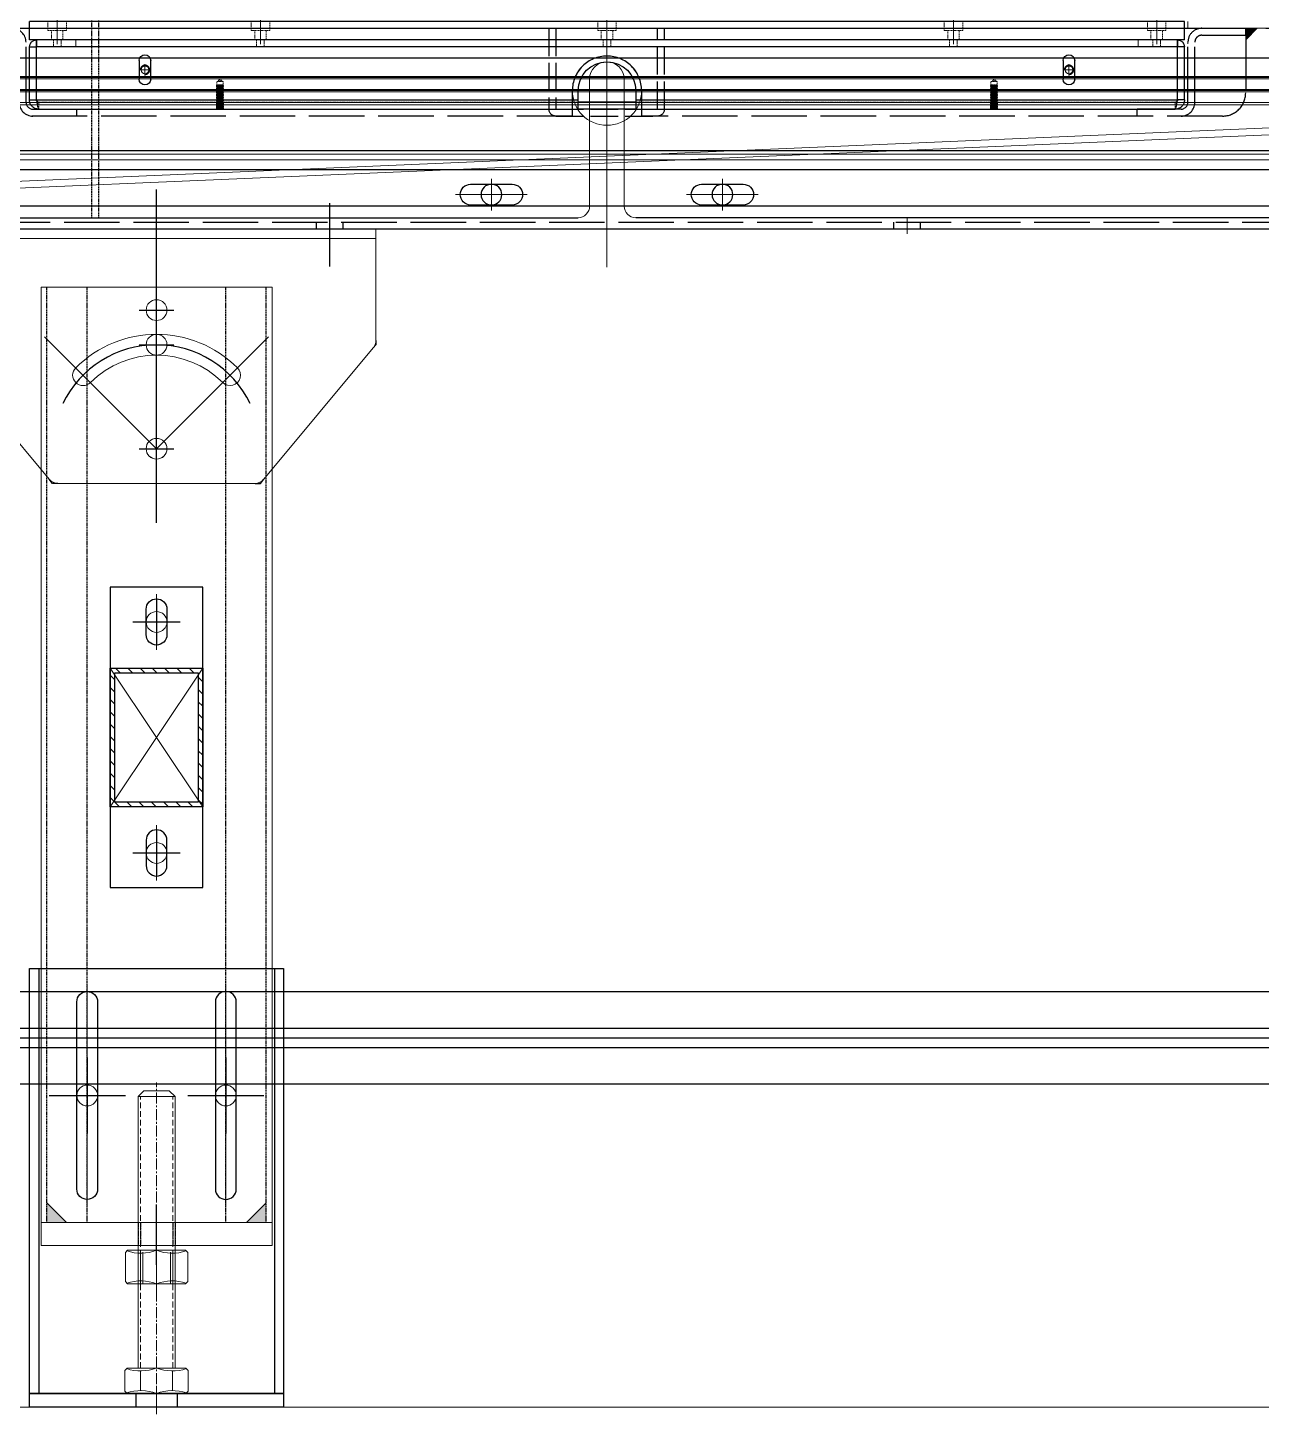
# Model space of a CAD drawing. Header units: millimetres. Extents: x 845401 to 948039, y 511594 to 550263.
# Drawn here: x 924170 to 924704, y 544184 to 544784 of the extents above; entities that cross this region are included whole.
import ezdxf

# ---------------------------------------------------------------- set-up
doc = ezdxf.new("R2010")
doc.units = ezdxf.units.MM
for name, pattern in [('ACAD_ISO02W100', [15, 12, -3]), ('CENTER', [0]), ('CENTER2', [28.575, 19.05, -3.175, 3.175, -3.175]), ('DASHED', [0.75, 0.5, -0.25]), ('HIDDEN', [0.375, 0.25, -0.125])]:
    doc.linetypes.add(name, pattern=pattern)
for name, color, linetype in [('2细线层', 4, 'Continuous'), ('3中心线层', 1, 'CENTER'), ('4虚线层', 6, 'DASHED'), ('5剖面线层', 2, 'Continuous'), ('虚线', 4, 'ACAD_ISO02W100')]:
    doc.layers.add(name, color=color, linetype=linetype)
for name, color, linetype, lineweight in [('A-剖-0.10mm.......SECT-L01', 255, 'Continuous', 18), ('中心线', 1, 'CENTER', 9), ('剖面线', 6, 'Continuous', 15), ('粗实线', 7, 'Continuous', 30), ('细实线', 2, 'Continuous', 18)]:
    doc.layers.add(name, color=color, linetype=linetype, lineweight=lineweight)

# ---------------------------------------------------------------- blocks, each defined once
blk = doc.blocks.new('A$C36980DBC')
for p, q in [((0, 127.1), (190, 127.1)), ((0, 78.91), (0, 127.1)), ((190, 78.91), (190, 127.1)), ((0, 123.1), (190, 123.1)), ((92.5, 92.1), (97.5, 92.1)), ((95, 89.6), (95, 94.6)), ((1.16, 75.71), (48.5, 18.9)), ((188.84, 75.71), (141.5, 18.9)), ((92.5, 32.1), (97.5, 32.1)), ((95, 29.6), (95, 34.6)), ((137.66, 17.1), (52.34, 17.1))]:
    blk.add_line(p, q)
for centre in [(95, 92.1), (95, 32.1)]:
    blk.add_circle(centre, 4.5)
for centre, radius, start, end in [((5, 78.91), 5, 180, 219.80557), ((95, 32.1), 49.5, 45, 135), ((185, 78.91), 5, 320.19443, 0), ((95, 32.1), 40.5, 45, 135), ((63.18, 63.92), 4.5, 135, 315), ((126.82, 63.92), 4.5, 225, 45), ((52.34, 22.1), 5, 219.80557, 270), ((137.66, 22.1), 5, 270, 320.19443)]:
    blk.add_arc(centre, radius, start, end)
at = {"layer": '2细线层'}
for p, q in [((0, 78.91), (0, 77.1)), ((190, 78.91), (190, 77.1)), ((1.16, 75.71), (0, 77.1)), ((188.84, 75.71), (190, 77.1)), ((50, 17.1), (48.5, 18.9)), ((140, 17.1), (141.5, 18.9)), ((52.34, 17.1), (50, 17.1)), ((137.66, 17.1), (140, 17.1))]:
    blk.add_line(p, q, dxfattribs=at)
at = {"layer": '3中心线层'}
for p, q in [((95, 0), (95, 144.32)), ((170, 110.99), (170, 138.46)), ((20, 109.92), (20, 136.84)), ((95, 32.1), (46.54, 80.56)), ((95, 32.1), (143.46, 80.56))]:
    blk.add_line(p, q, dxfattribs=at)
blk.add_arc((95, 32.1), 45, 25.70181, 154.29819, dxfattribs=at)
blk = doc.blocks.new('A$C2E170EB7')
at = {"layer": '中心线'}
for p, q in [((25, 186), (25, 90)), ((85, 186), (85, 90)), ((17.5, 138), (32.5, 138)), ((92.5, 138), (77.5, 138)), ((55, 12), (55, 0))]:
    blk.add_line(p, q, dxfattribs=at)
at = {"layer": '粗实线'}
for p, q in [((4, 193), (4, 9)), ((106, 193), (106, 9))]:
    blk.add_line(p, q, dxfattribs=at)
for points in [[(0, 193), (110, 193), (110, 9), (0, 9)], [(0, 9), (110, 9), (110, 3), (0, 3)]]:
    blk.add_lwpolyline(points, close=True, dxfattribs=at)
for points in [[(25, 183), (25, 183, -0.414214), (29.5, 178.5), (29.5, 97.5, -0.414214), (25, 93), (25, 93, -0.414214), (20.5, 97.5), (20.5, 178.5, -0.414214)], [(85, 183), (85, 183, 0.414214), (80.5, 178.5), (80.5, 97.5, 0.414214), (85, 93), (85, 93, 0.414214), (89.5, 97.5), (89.5, 178.5, 0.414214)]]:
    blk.add_lwpolyline(points, format="xyb", close=True, dxfattribs=at)
at = {"layer": '虚线', "ltscale": 0.5}
for p, q in [((46, 9), (46, 3)), ((64, 9), (64, 3))]:
    blk.add_line(p, q, dxfattribs=at)
blk = doc.blocks.new('ew323')
at = {"color": 2, "linetype": 'HIDDEN', "ltscale": 10}
for p, q in [((-1.46, 60.5), (-1.46, 46)), ((10.54, 60.5), (10.54, 46))]:
    blk.add_line(p, q, dxfattribs=at)
at = {"color": 1, "linetype": 'CENTER2', "ltscale": 0.25}
blk.add_line((4.54, 63.3), (4.54, 41.92), dxfattribs=at)
at = {"color": 2}
for p, q in [((-1.46, 47.25), (-1.46, 59.24)), ((10.54, 47.25), (10.54, 59.24))]:
    blk.add_line(p, q, dxfattribs=at)
blk.add_lwpolyline([(-7.96, 60.5), (17.04, 60.5), (18.04, 59.5), (18.04, 47), (17.04, 46), (-7.96, 46), (-8.96, 47), (-8.96, 59.5)], close=True, dxfattribs=at)
blk.add_lwpolyline([(-2.46, 46), (-2.46, 60.5), (11.54, 60.5), (11.54, 46)], dxfattribs=at)
for centre, start, end in [((-2.26, 78.34), 251.72079, 290.86753), ((11.34, 78.34), 249.13247, 288.27921), ((-2.26, 28.16), 69.13247, 108.27921), ((11.34, 28.16), 71.72079, 110.86753)]:
    blk.add_arc(centre, 19.09, start, end, dxfattribs=at)
blk = doc.blocks.new('A$C7142694E')
at = {"color": 1, "linetype": 'CENTER2', "ltscale": 0.25}
blk.add_line((13.75, 0, 0), (13.75, 137.77, 0), dxfattribs=at)
at = {"color": 2}
for p, q in [((21.75, 131.6, 0), (5.75, 131.6, 0)), ((6.82, 12.87, 0), (6.82, 4.33, 0)), ((20.68, 12.87, 0), (20.68, 4.33, 0))]:
    blk.add_line(p, q, dxfattribs=at)
at = {"color": 2, "linetype": 'HIDDEN', "ltscale": 10}
for p, q in [((6.75, 14.1, 0), (6.75, 131.6, 0)), ((20.75, 14.1, 0), (20.75, 131.6, 0))]:
    blk.add_line(p, q, dxfattribs=at)
at = {"color": 2, "elevation": 0}
for points in [[(21.75, 14.1), (5.75, 14.1), (5.75, 131.6), (8.25, 134.1), (19.25, 134.1), (21.75, 131.6)], [(26.5, 3.1), (1, 3.1), (0, 4.1), (0, 13.1), (1, 14.1), (26.5, 14.1), (27.5, 13.1), (27.5, 4.1)]]:
    blk.add_lwpolyline(points, close=True, dxfattribs=at)
at = {"color": 2}
for centre, start, end in [((6.87, 32.72, 0), 252.01471, 290.27887), ((20.63, 32.72, 0), 249.72113, 287.98529), ((6.87, -15.52, 0), 69.72113, 107.98529), ((20.63, -15.52, 0), 72.01471, 110.27887)]:
    blk.add_arc(centre, 19.85, start, end, dxfattribs=at)
at = {"rotation": 180}
blk.add_blockref('ew323', (18.29, 111.09, 0), dxfattribs=at)
blk = doc.blocks.new('A$C39C60854')
at = {"layer": '剖面线'}
h = blk.add_hatch(dxfattribs=at)
h.set_pattern_fill('ANSI31', color=256, scale=30, style=0)
h.set_pattern_definition([(45, (-776643, 668927.5), (-2.65165043, 2.65165043), [])])
h.paths.add_polyline_path([(0, 40), (0, 0), (60, 0), (60, 40)])
h.paths.add_polyline_path([(58, 38), (58, 2), (2, 2), (2, 38)], flags=16)
at = {"layer": '粗实线'}
for points in [[(0, 40), (60, 40), (60, 0), (0, 0)], [(2, 38), (58, 38), (58, 2), (2, 2)]]:
    blk.add_lwpolyline(points, close=True, dxfattribs=at)
blk = doc.blocks.new('A$C771F760B')
at = {"layer": '中心线'}
for p, q in [((20, 13.5), (20, 26.5)), ((120, 13.5), (120, 26.5)), ((32, 20), (8, 20)), ((108, 20), (132, 20))]:
    blk.add_line(p, q, dxfattribs=at)
at = {"layer": '粗实线', "color": 0}
blk.add_lwpolyline([(5, 40), (5, 0), (135, 0), (135, 40)], close=True, dxfattribs=at)
for points in [[(25.5, 24.5), (14.5, 24.5, 0.414214), (10, 20), (10, 20, 0.414214), (14.5, 15.5), (25.5, 15.5, 0.414214), (30, 20), (30, 20, 0.414214)], [(114.5, 24.5), (125.5, 24.5, -0.414214), (130, 20), (130, 20, -0.414214), (125.5, 15.5), (114.5, 15.5, -0.414214), (110, 20), (110, 20, -0.414214)]]:
    blk.add_lwpolyline(points, format="xyb", close=True, dxfattribs=at)
at = {"layer": '细实线'}
for p, q in [((40, 0), (100, 40)), ((40, 40), (100, 0))]:
    blk.add_line(p, q, dxfattribs=at)
at = {"layer": '粗实线'}
blk.add_blockref('A$C39C60854', (40, 0), dxfattribs=at)
blk = doc.blocks.new('G$CA2A9F66B')
at = {"linetype": 'ByBlock', "lineweight": -2}
h = blk.add_hatch(color=2, dxfattribs=at)
h.paths.add_polyline_path([(2.5, 176.88), (2.5, 168.38), (11, 168.38)])
h.paths.add_polyline_path([(89, 168.38), (97.5, 168.38), (97.5, 176.88)])
for p, q in [((0, 158.38, -0.13), (0, 573.38)), ((100, 573.38), (0, 573.38)), ((100, 158.38, -0.13), (100, 573.38)), ((100, 168.38, -0.13), (0, 168.38, -0.13)), ((100, 158.38, -0.13), (0, 158.38, -0.13))]:
    blk.add_line(p, q)
for centre in [(50, 563.38), (50, 548.38), (50, 503.38), (50, 428.38, -0.13), (50, 328.38, -0.13), (20, 223.38, -0.13), (80, 223.38, -0.13)]:
    blk.add_circle(centre, 4.5)
at = {"layer": '3中心线层'}
for p, q in [((50, 555.88), (50, 570.88)), ((42.5, 563.38), (57.5, 563.38)), ((50, 540.88), (50, 555.88)), ((42.5, 548.38), (57.5, 548.38)), ((50, 495.88), (50, 510.88)), ((42.5, 503.38), (57.5, 503.38)), ((50, 438.58, -0.13), (50, 418.18, -0.13)), ((39.8, 428.38, -0.13), (60.2, 428.38, -0.13)), ((50, 338.58, -0.13), (50, 318.18, -0.13)), ((39.8, 328.38, -0.13), (60.2, 328.38, -0.13)), ((20, 239.88, -0.13), (20, 206.88, -0.13)), ((80, 239.88, -0.13), (80, 206.88, -0.13)), ((3.5, 223.38, -0.13), (36.5, 223.38, -0.13)), ((63.5, 223.38, -0.13), (96.5, 223.38, -0.13)), ((50, 150, -0.13), (50, 176.2, -0.13))]:
    blk.add_line(p, q, dxfattribs=at)
at = {"layer": '4虚线层'}
for p, q in [((2.5, 168.38, -0.13), (2.5, 573.38)), ((20, 168.38, -0.13), (20, 573.38)), ((80, 168.38, -0.13), (80, 573.38)), ((97.5, 168.38, -0.13), (97.5, 573.38)), ((42, 168.38, -0.13), (42, 158.38, -0.13)), ((43, 168.38, -0.13), (43, 158.38, -0.13)), ((57, 168.38, -0.13), (57, 158.38, -0.13)), ((58, 168.38, -0.13), (58, 158.38, -0.13))]:
    blk.add_line(p, q, dxfattribs=at)
at = {"layer": '5剖面线层'}
for p, q in [((11, 168.38, -0.13), (2.5, 176.88, -0.13)), ((89, 168.38, -0.13), (97.5, 176.88, -0.13))]:
    blk.add_line(p, q, dxfattribs=at)
blk = doc.blocks.new('G$CDF777E8D')
at = {"layer": 'A-剖-0.10mm.......SECT-L01'}
blk.add_circle((23.78, 59), 15, dxfattribs=at)
at = {"layer": '中心线'}
for p, q in [((23.78, 83.25), (23.78, 34.75)), ((0, 59), (48.02, 59))]:
    blk.add_line(p, q, dxfattribs=at)
blk = doc.blocks.new('G$CD5A4C718')
at = {"layer": 'A-剖-0.10mm.......SECT-L01'}
h = blk.add_hatch(dxfattribs=at)
h.set_pattern_fill('ANSI31', color=255, scale=0.02)
h.set_pattern_definition([(45, (-920481.17576, 145251.72301), (-0.0449012806053, 0.0449012806053), [])])
h.paths.add_polyline_path([(5, 5), (0, 5), (0, 0)])
blk.add_line((5, 5), (0, 0), dxfattribs=at)
blk.add_lwpolyline([(5, 5), (0, 5), (0, 0)], dxfattribs=at)
blk = doc.blocks.new('G$C39C4CB83')
at = {"layer": 'A-剖-0.10mm.......SECT-L01'}
blk.add_line((528, 31.33), (528, 32), dxfattribs=at)
for centre in [(76.5, 20), (476.5, 20)]:
    blk.add_circle(centre, 1.65, dxfattribs=at)
at = {"layer": '中心线'}
for p, q in [((79, 20), (74, 20)), ((76.5, 22.5), (76.5, 17.5)), ((479, 20), (474, 20)), ((476.5, 22.5), (476.5, 17.5))]:
    blk.add_line(p, q, dxfattribs=at)
at = {"layer": '虚线', "color": 4, "ltscale": 2}
for p, q in [((0, 35), (0, 38)), ((0, 38), (553, 38)), ((553, 35), (553, 38)), ((19, 35), (0, 35)), ((0, 35), (0, 10)), ((22, 6), (22, 32)), ((22, 6), (22, 32)), ((25, 6), (25, 32)), ((25, 6), (25, 32)), ((528, 6), (528, 32)), ((531, 6), (531, 32)), ((534, 35), (553, 35)), ((553, 35), (553, 10)), ((261.5, 10.99), (261.5, 0)), ((291.5, 11), (291.5, 0)), ((261.5, 0), (10, 0)), ((28, 3), (47, 3)), ((28, 3), (47, 3)), ((47, 0), (47, 3)), ((47, 0), (47, 3)), ((543, 0), (291.5, 0)), ((506, 0), (506, 3)), ((525, 3), (506, 3))]:
    blk.add_line(p, q, dxfattribs=at)
for centre, radius, start, end in [((19, 32), 6, 360, 90), ((534, 32), 6, 90, 180), ((19, 32), 3, 360, 90), ((534, 32), 3, 90, 180), ((276.5, 11), 15, 90, 180.01128), ((276.5, 11), 15, 359.98872, 90), ((10, 10), 10, 180, 270), ((543, 10), 10, 270, 0), ((28, 6), 6, 180, 270), ((28, 6), 3, 180, 270), ((525, 6), 6, 270, 360), ((525, 6), 3, 270, 360)]:
    blk.add_arc(centre, radius, start, end, dxfattribs=at)
at = {"layer": '虚线'}
for centre in [(76.5, 20), (476.5, 20)]:
    blk.add_arc(centre, 2, 270, 180, dxfattribs=at)
at = {"layer": 'A-剖-0.10mm.......SECT-L01', "xscale": -1}
blk.add_blockref('G$CD5A4C718', (0, 33), dxfattribs=at)
at = {"layer": 'A-剖-0.10mm.......SECT-L01'}
blk.add_blockref('G$CD5A4C718', (553, 33), dxfattribs=at)
blk = doc.blocks.new('G$C2903BA7D')
at = {"layer": '虚线', "color": 2}
for p, q in [((0, -10), (0, 25)), ((3, -10), (3, 25)), ((47, 25), (47, -10)), ((50, 25), (50, -10)), ((47, -10), (3, -10)), ((47, -13), (3, -13))]:
    blk.add_line(p, q, dxfattribs=at)
for centre, start, end in [((3, -10), 180, 270), ((47, -10), 270, 0)]:
    blk.add_arc(centre, 3, start, end, dxfattribs=at)
blk = doc.blocks.new('G$CCB33F931')
at = {"layer": 'A-剖-0.10mm.......SECT-L01'}
for p, q in [((328.5, 89), (328.5, 92)), ((322.5, 89), (288.5, 89))]:
    blk.add_line(p, q, dxfattribs=at)
at = {"layer": '中心线', "ltscale": 4}
for p, q in [((530, 10.18), (530, 23.82)), ((630, 10.18), (630, 23.82)), ((523.18, 17), (536.82, 17)), ((636.82, 17), (623.18, 17)), ((450, 0), (450, 7)), ((700, 0), (700, 7))]:
    blk.add_line(p, q, dxfattribs=at)
at = {"layer": '粗实线'}
blk.add_line((0, 2), (1090, 2), dxfattribs=at)
for centre in [(530, 17), (630, 17)]:
    blk.add_circle(centre, 4.5, dxfattribs=at)
at = {"layer": '虚线', "color": 4, "ltscale": 2}
for p, q in [((1344.74, 89), (15, 89)), ((965, 5), (0, 5))]:
    blk.add_line(p, q, dxfattribs=at)
at = {"layer": '虚线'}
for p, q in [((444.25, 2), (444.25, 5)), ((455.75, 2), (455.75, 5)), ((694.25, 2), (694.25, 5)), ((705.75, 2), (705.75, 5))]:
    blk.add_line(p, q, dxfattribs=at)
at = {"layer": 'A-剖-0.10mm.......SECT-L01', "xscale": -1}
blk.add_blockref('G$C39C4CB83', (856.5, 51), dxfattribs=at)
at = {"layer": 'A-剖-0.10mm.......SECT-L01'}
blk.add_blockref('G$C2903BA7D', (555.15, 64), dxfattribs=at)
at = {"layer": 'A-剖-0.10mm.......SECT-L01', "rotation": 2.646878077275069e-06}
blk.add_blockref('G$CDF777E8D', (556.22, 3), dxfattribs=at)
blk = doc.blocks.new('G$CBC769421')
at = {"color": 2, "linetype": 'Continuous', "lineweight": 25}
for p, q in [((0, 13), (1.5, 13)), ((0, 13), (0, 1.5)), ((1.5, 13), (1.5, 1.5)), ((1.54, 13), (1.54, 1.5)), ((1.54, 13), (118.75, 13)), ((2, 15), (118.75, 15)), ((118.75, 15), (118.75, 13)), ((131.25, 15), (118.75, 15)), ((131.25, 13.5), (118.75, 13.5)), ((118.75, 13), (118.75, 11)), ((131.25, 15), (248, 15)), ((131.25, 13), (131.25, 15)), ((131.25, 11), (131.25, 13)), ((131.25, 13), (248.46, 13)), ((248.46, 13), (248.46, 1.5)), ((250, 13), (248.5, 13)), ((248.5, 13), (248.5, 1.5)), ((250, 13), (250, 1.5)), ((23.75, 4.5), (23.75, 8.5)), ((26.25, 8.5), (26.25, 4.5)), ((223.75, 4.5), (223.75, 8.5)), ((226.25, 8.5), (226.25, 4.5)), ((0, 1.5), (1.5, 1.5)), ((1.5, 0), (1.5, 1.5)), ((1.5, 1.5), (1.54, 1.5)), ((1.5, 0), (1.54, 0)), ((248.46, 1.5), (1.54, 1.5)), ((1.54, 1.5), (1.54, 0)), ((248.46, 0), (1.54, 0)), ((248.46, 1.5), (248.46, 0)), ((248.46, 1.5), (248.5, 1.5)), ((248.46, 0), (248.5, 0)), ((250, 1.5), (248.5, 1.5)), ((248.5, 0), (248.5, 1.5))]:
    blk.add_line(p, q, dxfattribs=at)
at = {"color": 2, "linetype": 'HIDDEN', "lineweight": 18}
for p, q in [((118.75, 13), (1.54, 13)), ((2, 13.5), (2, 15)), ((2, 13.5), (118.75, 13.5)), ((40.47, 15), (40.47, 13.5)), ((40.58, 14.86), (40.47, 14.8)), ((40.47, 14.8), (41.97, 14.8)), ((40.47, 14.8), (40.47, 14.77)), ((40.47, 14.77), (41.97, 14.77)), ((40.47, 14.77), (40.58, 14.7)), ((40.58, 14.7), (40.47, 14.63)), ((40.47, 14.63), (41.97, 14.63)), ((40.47, 14.63), (40.47, 14.61)), ((40.47, 14.61), (41.97, 14.61)), ((40.47, 14.61), (40.58, 14.54)), ((40.58, 14.54), (40.47, 14.47)), ((40.47, 14.47), (41.97, 14.47)), ((40.47, 14.47), (40.47, 14.45)), ((40.47, 14.45), (41.97, 14.45)), ((40.47, 14.45), (40.58, 14.38)), ((40.58, 14.38), (40.47, 14.31)), ((40.47, 14.31), (41.97, 14.31)), ((40.47, 14.31), (40.47, 14.28)), ((40.47, 14.28), (41.97, 14.28)), ((40.47, 14.28), (40.58, 14.22)), ((40.58, 14.22), (40.47, 14.15)), ((40.47, 14.15), (41.97, 14.15)), ((40.47, 14.15), (40.47, 14.12)), ((40.47, 14.12), (41.97, 14.12)), ((40.47, 14.12), (40.58, 14.05)), ((40.58, 14.05), (40.47, 13.99)), ((40.47, 13.99), (41.97, 13.99)), ((40.47, 13.99), (40.47, 13.96)), ((40.47, 13.96), (41.97, 13.96)), ((40.47, 13.96), (40.58, 13.89)), ((40.58, 13.89), (40.47, 13.82)), ((40.47, 13.82), (41.97, 13.82)), ((40.47, 13.82), (40.47, 13.8)), ((40.47, 13.8), (41.97, 13.8)), ((40.47, 13.8), (40.58, 13.73)), ((40.58, 13.73), (40.47, 13.66)), ((40.47, 13.66), (41.97, 13.66)), ((40.47, 13.66), (40.47, 13.63)), ((40.47, 13.63), (41.97, 13.63)), ((40.47, 13.63), (40.58, 13.57)), ((40.58, 13.57), (40.47, 13.5)), ((40.47, 13.5), (41.97, 13.5)), ((40.47, 13.5), (40.47, 13.47)), ((40.47, 13.47), (41.97, 13.47)), ((40.47, 13.47), (40.58, 13.4)), ((40.58, 13.4), (40.47, 13.34)), ((40.47, 13.34), (41.97, 13.34)), ((40.47, 13.34), (40.47, 13.31)), ((40.47, 13.31), (41.97, 13.31)), ((40.47, 13.31), (40.58, 13.24)), ((40.58, 13.24), (40.47, 13.17)), ((40.47, 13.17), (41.97, 13.17)), ((40.47, 13.17), (40.47, 13.15)), ((40.47, 13.15), (41.97, 13.15)), ((40.47, 13.15), (40.58, 13.08)), ((40.58, 13.08), (40.47, 13.01)), ((40.47, 13.01), (41.97, 13.01)), ((40.47, 13.01), (40.47, 12.98)), ((40.47, 12.98), (41.97, 12.98)), ((40.47, 12.98), (40.58, 12.92)), ((40.58, 12.92), (40.47, 12.85)), ((40.47, 12.85), (41.97, 12.85)), ((40.47, 12.85), (40.47, 12.82)), ((40.47, 12.82), (41.97, 12.82)), ((40.47, 12.82), (40.58, 12.75)), ((40.58, 12.75), (40.47, 12.69)), ((40.47, 12.69), (41.97, 12.69)), ((40.47, 12.69), (40.47, 12.66)), ((40.47, 12.66), (41.97, 12.66)), ((40.47, 12.66), (40.58, 12.59)), ((40.58, 12.59), (40.47, 12.52)), ((40.47, 12.52), (41.97, 12.52)), ((40.47, 12.52), (40.47, 12.5)), ((40.47, 12.5), (41.97, 12.5)), ((40.47, 12.5), (40.58, 12.43)), ((40.58, 12.43), (40.47, 12.36)), ((40.47, 12.36), (41.97, 12.36)), ((40.47, 12.36), (40.47, 12.34)), ((40.47, 12.34), (41.97, 12.34)), ((40.47, 12.34), (40.58, 12.27)), ((40.58, 12.27), (40.47, 12.2)), ((40.47, 12.2), (41.97, 12.2)), ((40.47, 12.2), (40.47, 12.17)), ((40.47, 12.17), (41.97, 12.17)), ((40.47, 12.17), (40.58, 12.11)), ((40.58, 12.11), (40.47, 12.04)), ((40.47, 12.04), (41.97, 12.04)), ((40.47, 12.04), (40.47, 12.01)), ((40.47, 12.01), (41.97, 12.01)), ((40.47, 12.01), (40.58, 11.94)), ((40.6, 15), (40.51, 14.91)), ((40.51, 14.91), (41.92, 14.91)), ((40.51, 14.91), (40.58, 14.86)), ((40.58, 14.86), (41.85, 14.86)), ((40.58, 14.7), (41.85, 14.7)), ((40.58, 14.54), (41.85, 14.54)), ((40.58, 14.38), (41.85, 14.38)), ((40.58, 14.22), (41.85, 14.22)), ((40.58, 14.05), (41.85, 14.05)), ((40.58, 13.89), (41.85, 13.89)), ((40.58, 13.73), (41.85, 13.73)), ((40.58, 13.57), (41.85, 13.57)), ((40.58, 13.4), (41.85, 13.4)), ((40.58, 13.24), (41.85, 13.24)), ((40.58, 13.08), (41.85, 13.08)), ((40.58, 12.92), (41.85, 12.92)), ((40.58, 12.75), (41.85, 12.75)), ((40.58, 12.59), (41.85, 12.59)), ((40.58, 12.43), (41.85, 12.43)), ((40.58, 12.27), (41.85, 12.27)), ((40.58, 12.11), (41.85, 12.11)), ((41.92, 14.91), (41.83, 15)), ((41.85, 14.86), (41.92, 14.91)), ((41.97, 14.8), (41.85, 14.86)), ((41.85, 14.7), (41.97, 14.77)), ((41.97, 14.63), (41.85, 14.7)), ((41.85, 14.54), (41.97, 14.61)), ((41.97, 14.47), (41.85, 14.54)), ((41.85, 14.38), (41.97, 14.45)), ((41.97, 14.31), (41.85, 14.38)), ((41.85, 14.22), (41.97, 14.28)), ((41.97, 14.15), (41.85, 14.22)), ((41.85, 14.05), (41.97, 14.12)), ((41.97, 13.99), (41.85, 14.05)), ((41.85, 13.89), (41.97, 13.96)), ((41.97, 13.82), (41.85, 13.89)), ((41.85, 13.73), (41.97, 13.8)), ((41.97, 13.66), (41.85, 13.73)), ((41.85, 13.57), (41.97, 13.63)), ((41.97, 13.5), (41.85, 13.57)), ((41.85, 13.4), (41.97, 13.47)), ((41.97, 13.34), (41.85, 13.4)), ((41.85, 13.24), (41.97, 13.31)), ((41.97, 13.17), (41.85, 13.24)), ((41.85, 13.08), (41.97, 13.15)), ((41.97, 13.01), (41.85, 13.08)), ((41.85, 12.92), (41.97, 12.98)), ((41.97, 12.85), (41.85, 12.92)), ((41.85, 12.75), (41.97, 12.82)), ((41.97, 12.69), (41.85, 12.75)), ((41.85, 12.59), (41.97, 12.66)), ((41.97, 12.52), (41.85, 12.59)), ((41.85, 12.43), (41.97, 12.5)), ((41.97, 12.36), (41.85, 12.43)), ((41.85, 12.27), (41.97, 12.34)), ((41.97, 12.2), (41.85, 12.27)), ((41.85, 12.11), (41.97, 12.17)), ((41.97, 12.04), (41.85, 12.11)), ((41.85, 11.94), (41.97, 12.01)), ((41.97, 13.5), (41.97, 15)), ((41.97, 14.77), (41.97, 14.8)), ((41.97, 14.61), (41.97, 14.63)), ((41.97, 14.45), (41.97, 14.47)), ((41.97, 14.28), (41.97, 14.31)), ((41.97, 14.12), (41.97, 14.15)), ((41.97, 13.96), (41.97, 13.99)), ((41.97, 13.8), (41.97, 13.82)), ((41.97, 13.63), (41.97, 13.66)), ((41.97, 13.47), (41.97, 13.5)), ((41.97, 13.31), (41.97, 13.34)), ((41.97, 13.15), (41.97, 13.17)), ((41.97, 12.98), (41.97, 13.01)), ((41.97, 12.82), (41.97, 12.85)), ((41.97, 12.66), (41.97, 12.69)), ((41.97, 12.5), (41.97, 12.52)), ((41.97, 12.34), (41.97, 12.36)), ((41.97, 12.17), (41.97, 12.2)), ((41.97, 12.01), (41.97, 12.04)), ((131.25, 13.5), (248, 13.5)), ((248.46, 13), (131.25, 13)), ((208.03, 15), (208.03, 13.5)), ((208.15, 14.86), (208.03, 14.8)), ((208.03, 14.8), (209.53, 14.8)), ((208.03, 14.8), (208.03, 14.77)), ((208.03, 14.77), (209.53, 14.77)), ((208.03, 14.77), (208.15, 14.7)), ((208.15, 14.7), (208.03, 14.63)), ((208.03, 14.63), (209.53, 14.63)), ((208.03, 14.63), (208.03, 14.61)), ((208.03, 14.61), (209.53, 14.61)), ((208.03, 14.61), (208.15, 14.54)), ((208.15, 14.54), (208.03, 14.47)), ((208.03, 14.47), (209.53, 14.47)), ((208.03, 14.47), (208.03, 14.45)), ((208.03, 14.45), (209.53, 14.45)), ((208.03, 14.45), (208.15, 14.38)), ((208.15, 14.38), (208.03, 14.31)), ((208.03, 14.31), (209.53, 14.31)), ((208.03, 14.31), (208.03, 14.28)), ((208.03, 14.28), (209.53, 14.28)), ((208.03, 14.28), (208.15, 14.22)), ((208.15, 14.22), (208.03, 14.15)), ((208.03, 14.15), (209.53, 14.15)), ((208.03, 14.15), (208.03, 14.12)), ((208.03, 14.12), (209.53, 14.12)), ((208.03, 14.12), (208.15, 14.05)), ((208.15, 14.05), (208.03, 13.99)), ((208.03, 13.99), (209.53, 13.99)), ((208.03, 13.99), (208.03, 13.96)), ((208.03, 13.96), (209.53, 13.96)), ((208.03, 13.96), (208.15, 13.89)), ((208.15, 13.89), (208.03, 13.82)), ((208.03, 13.82), (209.53, 13.82)), ((208.03, 13.82), (208.03, 13.8)), ((208.03, 13.8), (209.53, 13.8)), ((208.03, 13.8), (208.15, 13.73)), ((208.15, 13.73), (208.03, 13.66)), ((208.03, 13.66), (209.53, 13.66)), ((208.03, 13.66), (208.03, 13.63)), ((208.03, 13.63), (209.53, 13.63)), ((208.03, 13.63), (208.15, 13.57)), ((208.15, 13.57), (208.03, 13.5)), ((208.03, 13.5), (209.53, 13.5)), ((208.03, 13.5), (208.03, 13.47)), ((208.03, 13.47), (209.53, 13.47)), ((208.03, 13.47), (208.15, 13.4)), ((208.15, 13.4), (208.03, 13.34)), ((208.03, 13.34), (209.53, 13.34)), ((208.03, 13.34), (208.03, 13.31)), ((208.03, 13.31), (209.53, 13.31)), ((208.03, 13.31), (208.15, 13.24)), ((208.15, 13.24), (208.03, 13.17)), ((208.03, 13.17), (209.53, 13.17)), ((208.03, 13.17), (208.03, 13.15)), ((208.03, 13.15), (209.53, 13.15)), ((208.03, 13.15), (208.15, 13.08)), ((208.15, 13.08), (208.03, 13.01)), ((208.03, 13.01), (209.53, 13.01)), ((208.03, 13.01), (208.03, 12.98)), ((208.03, 12.98), (209.53, 12.98)), ((208.03, 12.98), (208.15, 12.92)), ((208.15, 12.92), (208.03, 12.85)), ((208.03, 12.85), (209.53, 12.85)), ((208.03, 12.85), (208.03, 12.82)), ((208.03, 12.82), (209.53, 12.82)), ((208.03, 12.82), (208.15, 12.75)), ((208.15, 12.75), (208.03, 12.69)), ((208.03, 12.69), (209.53, 12.69)), ((208.03, 12.69), (208.03, 12.66)), ((208.03, 12.66), (209.53, 12.66)), ((208.03, 12.66), (208.15, 12.59)), ((208.15, 12.59), (208.03, 12.52)), ((208.03, 12.52), (209.53, 12.52)), ((208.03, 12.52), (208.03, 12.5)), ((208.03, 12.5), (209.53, 12.5)), ((208.03, 12.5), (208.15, 12.43)), ((208.15, 12.43), (208.03, 12.36)), ((208.03, 12.36), (209.53, 12.36)), ((208.03, 12.36), (208.03, 12.34)), ((208.03, 12.34), (209.53, 12.34)), ((208.03, 12.34), (208.15, 12.27)), ((208.15, 12.27), (208.03, 12.2)), ((208.03, 12.2), (209.53, 12.2)), ((208.03, 12.2), (208.03, 12.17)), ((208.03, 12.17), (209.53, 12.17)), ((208.03, 12.17), (208.15, 12.11)), ((208.15, 12.11), (208.03, 12.04)), ((208.03, 12.04), (209.53, 12.04)), ((208.03, 12.04), (208.03, 12.01)), ((208.03, 12.01), (209.53, 12.01)), ((208.03, 12.01), (208.15, 11.94)), ((208.17, 15), (208.08, 14.91)), ((208.08, 14.91), (209.49, 14.91)), ((208.08, 14.91), (208.15, 14.86)), ((208.15, 14.86), (209.42, 14.86)), ((208.15, 14.7), (209.42, 14.7)), ((208.15, 14.54), (209.42, 14.54)), ((208.15, 14.38), (209.42, 14.38)), ((208.15, 14.22), (209.42, 14.22)), ((208.15, 14.05), (209.42, 14.05)), ((208.15, 13.89), (209.42, 13.89)), ((208.15, 13.73), (209.42, 13.73)), ((208.15, 13.57), (209.42, 13.57)), ((208.15, 13.4), (209.42, 13.4)), ((208.15, 13.24), (209.42, 13.24)), ((208.15, 13.08), (209.42, 13.08)), ((208.15, 12.92), (209.42, 12.92)), ((208.15, 12.75), (209.42, 12.75)), ((208.15, 12.59), (209.42, 12.59)), ((208.15, 12.43), (209.42, 12.43)), ((208.15, 12.27), (209.42, 12.27)), ((208.15, 12.11), (209.42, 12.11)), ((209.49, 14.91), (209.4, 15)), ((209.42, 14.86), (209.49, 14.91)), ((209.53, 14.8), (209.42, 14.86)), ((209.42, 14.7), (209.53, 14.77)), ((209.53, 14.63), (209.42, 14.7)), ((209.42, 14.54), (209.53, 14.61)), ((209.53, 14.47), (209.42, 14.54)), ((209.42, 14.38), (209.53, 14.45)), ((209.53, 14.31), (209.42, 14.38)), ((209.42, 14.22), (209.53, 14.28)), ((209.53, 14.15), (209.42, 14.22)), ((209.42, 14.05), (209.53, 14.12)), ((209.53, 13.99), (209.42, 14.05)), ((209.42, 13.89), (209.53, 13.96)), ((209.53, 13.82), (209.42, 13.89)), ((209.42, 13.73), (209.53, 13.8)), ((209.53, 13.66), (209.42, 13.73)), ((209.42, 13.57), (209.53, 13.63)), ((209.53, 13.5), (209.42, 13.57)), ((209.42, 13.4), (209.53, 13.47)), ((209.53, 13.34), (209.42, 13.4)), ((209.42, 13.24), (209.53, 13.31)), ((209.53, 13.17), (209.42, 13.24)), ((209.42, 13.08), (209.53, 13.15)), ((209.53, 13.01), (209.42, 13.08)), ((209.42, 12.92), (209.53, 12.98)), ((209.53, 12.85), (209.42, 12.92)), ((209.42, 12.75), (209.53, 12.82)), ((209.53, 12.69), (209.42, 12.75)), ((209.42, 12.59), (209.53, 12.66)), ((209.53, 12.52), (209.42, 12.59)), ((209.42, 12.43), (209.53, 12.5)), ((209.53, 12.36), (209.42, 12.43)), ((209.42, 12.27), (209.53, 12.34)), ((209.53, 12.2), (209.42, 12.27)), ((209.42, 12.11), (209.53, 12.17)), ((209.53, 12.04), (209.42, 12.11)), ((209.42, 11.94), (209.53, 12.01)), ((209.53, 13.5), (209.53, 15)), ((209.53, 14.77), (209.53, 14.8)), ((209.53, 14.61), (209.53, 14.63)), ((209.53, 14.45), (209.53, 14.47)), ((209.53, 14.28), (209.53, 14.31)), ((209.53, 14.12), (209.53, 14.15)), ((209.53, 13.96), (209.53, 13.99)), ((209.53, 13.8), (209.53, 13.82)), ((209.53, 13.63), (209.53, 13.66)), ((209.53, 13.47), (209.53, 13.5)), ((209.53, 13.31), (209.53, 13.34)), ((209.53, 13.15), (209.53, 13.17)), ((209.53, 12.98), (209.53, 13.01)), ((209.53, 12.82), (209.53, 12.85)), ((209.53, 12.66), (209.53, 12.69)), ((209.53, 12.5), (209.53, 12.52)), ((209.53, 12.34), (209.53, 12.36)), ((209.53, 12.17), (209.53, 12.2)), ((209.53, 12.01), (209.53, 12.04)), ((248, 13.5), (248, 15)), ((40.58, 11.94), (40.47, 11.88)), ((40.47, 11.88), (41.97, 11.88)), ((40.47, 11.88), (40.47, 11.85)), ((40.47, 11.85), (41.97, 11.85)), ((40.47, 11.85), (40.58, 11.78)), ((40.58, 11.78), (40.47, 11.71)), ((40.47, 11.71), (41.97, 11.71)), ((40.47, 11.71), (40.47, 11.69)), ((40.47, 11.69), (41.97, 11.69)), ((40.47, 11.69), (40.58, 11.62)), ((40.58, 11.62), (40.47, 11.55)), ((40.47, 11.55), (41.97, 11.55)), ((40.47, 11.55), (40.47, 11.52)), ((40.47, 11.52), (41.97, 11.52)), ((40.47, 11.52), (40.58, 11.46)), ((40.58, 11.46), (40.47, 11.39)), ((40.47, 11.39), (41.97, 11.39)), ((40.47, 11.39), (40.47, 11.36)), ((40.47, 11.36), (41.97, 11.36)), ((40.47, 11.36), (40.58, 11.29)), ((40.58, 11.29), (40.47, 11.23)), ((40.47, 11.23), (41.97, 11.23)), ((40.47, 11.23), (40.47, 11.2)), ((40.47, 11.2), (41.97, 11.2)), ((40.47, 11.2), (40.58, 11.13)), ((40.58, 11.13), (40.47, 11.06)), ((40.47, 11.06), (41.97, 11.06)), ((40.47, 11.06), (40.47, 11.04)), ((40.47, 11.04), (41.97, 11.04)), ((40.47, 11.04), (40.58, 10.97)), ((40.58, 10.97), (40.47, 10.9)), ((40.47, 10.9), (41.97, 10.9)), ((40.47, 10.9), (40.47, 10.87)), ((40.47, 10.87), (41.97, 10.87)), ((40.47, 10.87), (40.58, 10.81)), ((40.58, 10.81), (40.47, 10.74)), ((40.47, 10.74), (41.97, 10.74)), ((40.47, 10.74), (40.47, 10.71)), ((40.47, 10.71), (41.97, 10.71)), ((40.47, 10.71), (40.58, 10.64)), ((40.58, 10.64), (40.47, 10.58)), ((40.47, 10.58), (41.97, 10.58)), ((40.47, 10.58), (40.47, 10.55)), ((40.47, 10.55), (41.97, 10.55)), ((40.47, 10.55), (40.58, 10.48)), ((40.58, 10.48), (40.47, 10.42)), ((40.47, 10.42), (41.97, 10.42)), ((40.47, 10.42), (40.47, 10.39)), ((40.47, 10.39), (41.97, 10.39)), ((40.47, 10.39), (40.58, 10.32)), ((40.58, 10.32), (40.47, 10.25)), ((40.47, 10.25), (41.97, 10.25)), ((40.47, 10.25), (40.47, 10.23)), ((40.47, 10.23), (41.97, 10.23)), ((40.47, 10.23), (40.58, 10.16)), ((40.58, 10.16), (40.47, 10.09)), ((40.47, 10.09), (41.97, 10.09)), ((40.47, 10.09), (40.47, 10.06)), ((40.47, 10.06), (41.97, 10.06)), ((40.47, 10.06), (40.58, 10)), ((40.58, 10), (40.47, 9.93)), ((40.47, 9.93), (41.97, 9.93)), ((40.47, 9.93), (40.47, 9.9)), ((40.47, 9.9), (41.97, 9.9)), ((40.47, 9.9), (40.58, 9.83)), ((40.58, 9.83), (40.47, 9.77)), ((40.47, 9.77), (41.97, 9.77)), ((40.47, 9.77), (40.47, 9.75)), ((40.47, 9.75), (41.97, 9.75)), ((40.55, 9.75), (40.55, 9)), ((40.58, 11.94), (41.85, 11.94)), ((40.58, 11.78), (41.85, 11.78)), ((40.58, 11.62), (41.85, 11.62)), ((40.58, 11.46), (41.85, 11.46)), ((40.58, 11.29), (41.85, 11.29)), ((40.58, 11.13), (41.85, 11.13)), ((40.58, 10.97), (41.85, 10.97)), ((40.58, 10.81), (41.85, 10.81)), ((40.58, 10.64), (41.85, 10.64)), ((40.58, 10.48), (41.85, 10.48)), ((40.58, 10.32), (41.85, 10.32)), ((40.58, 10.16), (41.85, 10.16)), ((40.58, 10), (41.85, 10)), ((40.58, 9.83), (41.85, 9.83)), ((41.97, 11.88), (41.85, 11.94)), ((41.85, 11.78), (41.97, 11.85)), ((41.97, 11.71), (41.85, 11.78)), ((41.85, 11.62), (41.97, 11.69)), ((41.97, 11.55), (41.85, 11.62)), ((41.85, 11.46), (41.97, 11.52)), ((41.97, 11.39), (41.85, 11.46)), ((41.85, 11.29), (41.97, 11.36)), ((41.97, 11.23), (41.85, 11.29)), ((41.85, 11.13), (41.97, 11.2)), ((41.97, 11.06), (41.85, 11.13)), ((41.85, 10.97), (41.97, 11.04)), ((41.97, 10.9), (41.85, 10.97)), ((41.85, 10.81), (41.97, 10.87)), ((41.97, 10.74), (41.85, 10.81)), ((41.85, 10.64), (41.97, 10.71)), ((41.97, 10.58), (41.85, 10.64)), ((41.85, 10.48), (41.97, 10.55)), ((41.97, 10.42), (41.85, 10.48)), ((41.85, 10.32), (41.97, 10.39)), ((41.97, 10.25), (41.85, 10.32)), ((41.85, 10.16), (41.97, 10.23)), ((41.97, 10.09), (41.85, 10.16)), ((41.85, 10), (41.97, 10.06)), ((41.97, 9.93), (41.85, 10)), ((41.85, 9.83), (41.97, 9.9)), ((41.97, 9.77), (41.85, 9.83)), ((41.89, 9), (41.89, 9.75)), ((41.97, 11.85), (41.97, 11.88)), ((41.97, 11.69), (41.97, 11.71)), ((41.97, 11.52), (41.97, 11.55)), ((41.97, 11.36), (41.97, 11.39)), ((41.97, 11.2), (41.97, 11.23)), ((41.97, 11.04), (41.97, 11.06)), ((41.97, 10.87), (41.97, 10.9)), ((41.97, 10.71), (41.97, 10.74)), ((41.97, 10.55), (41.97, 10.58)), ((41.97, 10.39), (41.97, 10.42)), ((41.97, 10.23), (41.97, 10.25)), ((41.97, 10.06), (41.97, 10.09)), ((41.97, 9.9), (41.97, 9.93)), ((41.97, 9.75), (41.97, 9.77)), ((208.15, 11.94), (208.03, 11.88)), ((208.03, 11.88), (209.53, 11.88)), ((208.03, 11.88), (208.03, 11.85)), ((208.03, 11.85), (209.53, 11.85)), ((208.03, 11.85), (208.15, 11.78)), ((208.15, 11.78), (208.03, 11.71)), ((208.03, 11.71), (209.53, 11.71)), ((208.03, 11.71), (208.03, 11.69)), ((208.03, 11.69), (209.53, 11.69)), ((208.03, 11.69), (208.15, 11.62)), ((208.15, 11.62), (208.03, 11.55)), ((208.03, 11.55), (209.53, 11.55)), ((208.03, 11.55), (208.03, 11.52)), ((208.03, 11.52), (209.53, 11.52)), ((208.03, 11.52), (208.15, 11.46)), ((208.15, 11.46), (208.03, 11.39)), ((208.03, 11.39), (209.53, 11.39)), ((208.03, 11.39), (208.03, 11.36)), ((208.03, 11.36), (209.53, 11.36)), ((208.03, 11.36), (208.15, 11.29)), ((208.15, 11.29), (208.03, 11.23)), ((208.03, 11.23), (209.53, 11.23)), ((208.03, 11.23), (208.03, 11.2)), ((208.03, 11.2), (209.53, 11.2)), ((208.03, 11.2), (208.15, 11.13)), ((208.15, 11.13), (208.03, 11.06)), ((208.03, 11.06), (209.53, 11.06)), ((208.03, 11.06), (208.03, 11.04)), ((208.03, 11.04), (209.53, 11.04)), ((208.03, 11.04), (208.15, 10.97)), ((208.15, 10.97), (208.03, 10.9)), ((208.03, 10.9), (209.53, 10.9)), ((208.03, 10.9), (208.03, 10.87)), ((208.03, 10.87), (209.53, 10.87)), ((208.03, 10.87), (208.15, 10.81)), ((208.15, 10.81), (208.03, 10.74)), ((208.03, 10.74), (209.53, 10.74)), ((208.03, 10.74), (208.03, 10.71)), ((208.03, 10.71), (209.53, 10.71)), ((208.03, 10.71), (208.15, 10.64)), ((208.15, 10.64), (208.03, 10.58)), ((208.03, 10.58), (209.53, 10.58)), ((208.03, 10.58), (208.03, 10.55)), ((208.03, 10.55), (209.53, 10.55)), ((208.03, 10.55), (208.15, 10.48)), ((208.15, 10.48), (208.03, 10.42)), ((208.03, 10.42), (209.53, 10.42)), ((208.03, 10.42), (208.03, 10.39)), ((208.03, 10.39), (209.53, 10.39)), ((208.03, 10.39), (208.15, 10.32)), ((208.15, 10.32), (208.03, 10.25)), ((208.03, 10.25), (209.53, 10.25)), ((208.03, 10.25), (208.03, 10.23)), ((208.03, 10.23), (209.53, 10.23)), ((208.03, 10.23), (208.15, 10.16)), ((208.15, 10.16), (208.03, 10.09)), ((208.03, 10.09), (209.53, 10.09)), ((208.03, 10.09), (208.03, 10.06)), ((208.03, 10.06), (209.53, 10.06)), ((208.03, 10.06), (208.15, 10)), ((208.15, 10), (208.03, 9.93)), ((208.03, 9.93), (209.53, 9.93)), ((208.03, 9.93), (208.03, 9.9)), ((208.03, 9.9), (209.53, 9.9)), ((208.03, 9.9), (208.15, 9.83)), ((208.15, 9.83), (208.03, 9.77)), ((208.03, 9.77), (209.53, 9.77)), ((208.03, 9.77), (208.03, 9.75)), ((208.03, 9.75), (209.53, 9.75)), ((208.11, 9.75), (208.11, 9)), ((208.15, 11.94), (209.42, 11.94)), ((208.15, 11.78), (209.42, 11.78)), ((208.15, 11.62), (209.42, 11.62)), ((208.15, 11.46), (209.42, 11.46)), ((208.15, 11.29), (209.42, 11.29)), ((208.15, 11.13), (209.42, 11.13)), ((208.15, 10.97), (209.42, 10.97)), ((208.15, 10.81), (209.42, 10.81)), ((208.15, 10.64), (209.42, 10.64)), ((208.15, 10.48), (209.42, 10.48)), ((208.15, 10.32), (209.42, 10.32)), ((208.15, 10.16), (209.42, 10.16)), ((208.15, 10), (209.42, 10)), ((208.15, 9.83), (209.42, 9.83)), ((209.53, 11.88), (209.42, 11.94)), ((209.42, 11.78), (209.53, 11.85)), ((209.53, 11.71), (209.42, 11.78)), ((209.42, 11.62), (209.53, 11.69)), ((209.53, 11.55), (209.42, 11.62)), ((209.42, 11.46), (209.53, 11.52)), ((209.53, 11.39), (209.42, 11.46)), ((209.42, 11.29), (209.53, 11.36)), ((209.53, 11.23), (209.42, 11.29)), ((209.42, 11.13), (209.53, 11.2)), ((209.53, 11.06), (209.42, 11.13)), ((209.42, 10.97), (209.53, 11.04)), ((209.53, 10.9), (209.42, 10.97)), ((209.42, 10.81), (209.53, 10.87)), ((209.53, 10.74), (209.42, 10.81)), ((209.42, 10.64), (209.53, 10.71)), ((209.53, 10.58), (209.42, 10.64)), ((209.42, 10.48), (209.53, 10.55)), ((209.53, 10.42), (209.42, 10.48)), ((209.42, 10.32), (209.53, 10.39)), ((209.53, 10.25), (209.42, 10.32)), ((209.42, 10.16), (209.53, 10.23)), ((209.53, 10.09), (209.42, 10.16)), ((209.42, 10), (209.53, 10.06)), ((209.53, 9.93), (209.42, 10)), ((209.42, 9.83), (209.53, 9.9)), ((209.53, 9.77), (209.42, 9.83)), ((209.45, 9), (209.45, 9.75)), ((209.53, 11.85), (209.53, 11.88)), ((209.53, 11.69), (209.53, 11.71)), ((209.53, 11.52), (209.53, 11.55)), ((209.53, 11.36), (209.53, 11.39)), ((209.53, 11.2), (209.53, 11.23)), ((209.53, 11.04), (209.53, 11.06)), ((209.53, 10.87), (209.53, 10.9)), ((209.53, 10.71), (209.53, 10.74)), ((209.53, 10.55), (209.53, 10.58)), ((209.53, 10.39), (209.53, 10.42)), ((209.53, 10.23), (209.53, 10.25)), ((209.53, 10.06), (209.53, 10.09)), ((209.53, 9.9), (209.53, 9.93)), ((209.53, 9.75), (209.53, 9.77)), ((40.55, 9), (41.89, 9)), ((40.55, 9), (40.87, 8.91)), ((40.87, 8.91), (41.57, 8.91)), ((40.87, 8.91), (41.02, 8.65)), ((41.02, 8.65), (41.41, 8.65)), ((41.41, 8.65), (41.57, 8.91)), ((41.57, 8.91), (41.89, 9)), ((208.11, 9), (209.45, 9)), ((208.11, 9), (208.43, 8.91)), ((208.43, 8.91), (209.13, 8.91)), ((208.43, 8.91), (208.59, 8.65)), ((208.59, 8.65), (208.98, 8.65)), ((208.98, 8.65), (209.13, 8.91)), ((209.13, 8.91), (209.45, 9)), ((0, 1.5), (1.5, 1.5)), ((248.46, 1.5), (1.54, 1.5)), ((5.17, 1.5), (5.17, 0)), ((6.83, 0), (6.83, 1.5)), ((10, 0), (10, 1.5)), ((10.04, 1.5), (10.04, 0)), ((49.17, 1.5), (49.17, 0)), ((50.83, 0), (50.83, 1.5)), ((124.17, 1.5), (124.17, 0)), ((125.83, 0), (125.83, 1.5)), ((199.17, 1.5), (199.17, 0)), ((200.83, 0), (200.83, 1.5)), ((239.96, 0), (239.96, 1.5)), ((240, 1.5), (240, 0)), ((243.17, 1.5), (243.17, 0)), ((244.83, 0), (244.83, 1.5)), ((250, 1.5), (248.5, 1.5))]:
    blk.add_line(p, q, dxfattribs=at)
at = {"color": 2, "linetype": 'Continuous', "lineweight": 25}
for centre, radius, start, end in [((25, 8.5), 1.25, 0, 180), ((125, 11), 6.25, 180, 0), ((225, 8.5), 1.25, 0, 180), ((25, 4.5), 1.25, 180, 0), ((225, 4.5), 1.25, 180, 0), ((1.5, 1.5), 1.5, 180, 270), ((248.5, 1.5), 1.5, 270, 0)]:
    blk.add_arc(centre, radius, start, end, dxfattribs=at)
for points, knots in [([(2, 15), (1.74, 14.97), (1.26, 14.92), (0.65, 14.52), (0.22, 13.99), (0.02, 13.45), (0.01, 13.11), (0, 13)], [0, 0, 0, 0, 0.243657, 0.460772, 0.677882, 0.894993, 1, 1, 1, 1]), ([(1.57, 13.24), (1.56, 13.22), (1.51, 13.15), (1.5, 13.06), (1.5, 13)], [0, 0, 0, 0, 0.317876, 1, 1, 1, 1]), ([(1.54, 13), (1.57, 13.26), (1.64, 13.74), (1.75, 14.35), (1.85, 14.78), (1.93, 14.98), (1.98, 14.99), (2, 15)], [0, 0, 0, 0, 0.2436574, 0.4607719, 0.6778824, 0.8949928, 1, 1, 1, 1]), ([(248, 15), (248.04, 14.97), (248.11, 14.92), (248.21, 14.52), (248.32, 13.99), (248.4, 13.45), (248.45, 13.11), (248.46, 13)], [0, 0, 0, 0, 0.243657, 0.460772, 0.677882, 0.894993, 1, 1, 1, 1]), ([(250, 13), (249.97, 13.26), (249.92, 13.74), (249.52, 14.35), (248.99, 14.78), (248.45, 14.98), (248.11, 14.99), (248, 15)], [0, 0, 0, 0, 0.243657, 0.460772, 0.677882, 0.894993, 1, 1, 1, 1]), ([(248.5, 13), (248.5, 13.08), (248.49, 13.17), (248.44, 13.24), (248.43, 13.25)], [0, 0, 0, 0, 0.83869, 1, 1, 1, 1])]:
    blk.add_open_spline(points, degree=3, knots=knots, dxfattribs=at)
at = {"color": 2, "linetype": 'HIDDEN', "lineweight": 18}
for points, knots in [([(1.54, 13), (1.58, 13.07), (1.66, 13.21), (1.78, 13.38), (1.89, 13.48), (1.97, 13.49), (2, 13.5)], [0, 0, 0, 0, 0.280308, 0.530237, 0.780092, 1, 1, 1, 1]), ([(2, 13.5), (1.93, 13.49), (1.79, 13.47), (1.64, 13.36), (1.59, 13.27), (1.57, 13.24)], [0, 0, 0, 0, 0.4136694, 0.7825072, 1, 1, 1, 1]), ([(248.43, 13.25), (248.4, 13.29), (248.34, 13.39), (248.18, 13.48), (248.06, 13.49), (248, 13.5)], [0, 0, 0, 0, 0.2944159, 0.669698, 1, 1, 1, 1]), ([(248, 13.5), (248.04, 13.49), (248.13, 13.47), (248.25, 13.34), (248.36, 13.18), (248.43, 13.06), (248.46, 13)], [0, 0, 0, 0, 0.280308, 0.530237, 0.780092, 1, 1, 1, 1])]:
    blk.add_open_spline(points, degree=3, knots=knots, dxfattribs=at)
blk = doc.blocks.new('G$C2C4F4C1A')
at = {"color": 7, "linetype": 'Continuous', "lineweight": 25}
for p, q in [((0, 250), (0, 0)), ((0, 250), (4, 250)), ((4, 250), (4, 0)), ((0, 0), (4, 0))]:
    blk.add_line(p, q, dxfattribs=at)
at = {"color": 7, "linetype": 'HIDDEN', "lineweight": 18}
for p, q in [((2, 245.25), (0, 245.25)), ((2, 246), (2, 242)), ((4, 246), (2, 246)), ((0, 242.75), (2, 242.75)), ((2, 242), (4, 242)), ((2, 201.25), (0, 201.25)), ((2, 202), (2, 198)), ((4, 202), (2, 202)), ((0, 198.75), (2, 198.75)), ((2, 198), (4, 198)), ((2, 126.25), (0, 126.25)), ((2, 127), (2, 123)), ((4, 127), (2, 127)), ((0, 123.75), (2, 123.75)), ((2, 123), (4, 123)), ((2, 51.25), (0, 51.25)), ((2, 52), (2, 48)), ((4, 52), (2, 52)), ((0, 48.75), (2, 48.75)), ((2, 48), (4, 48)), ((2, 7.25), (0, 7.25)), ((2, 8), (2, 4)), ((4, 8), (2, 8)), ((0, 4.75), (2, 4.75)), ((2, 4), (4, 4))]:
    blk.add_line(p, q, dxfattribs=at)
at = {"layer": '中心线'}
for p, q in [((4.75, 244), (-0.92, 244)), ((4.75, 200), (-0.92, 200)), ((4.75, 125), (-0.92, 125)), ((4.75, 50), (-0.92, 50)), ((4.75, 6), (-0.92, 6))]:
    blk.add_line(p, q, dxfattribs=at)
blk = doc.blocks.new('GZSF23SWW2')
at = {"layer": '中心线', "ltscale": 3}
for p, q in [((3, -6.5), (3, 6.5)), ((-12.5, 0), (18.5, 0))]:
    blk.add_line(p, q, dxfattribs=at)
at = {"layer": '粗实线'}
blk.add_lwpolyline([(-6, 4.5), (12, 4.5, -0.414214), (16.5, 0), (16.5, 0, -0.414214), (12, -4.5), (-6, -4.5, -0.414214), (-10.5, 0), (-10.5, 0, -0.414214)], format="xyb", close=True, dxfattribs=at)
blk = doc.blocks.new('G$CB2AF450D')
at = {"layer": 'A-剖-0.10mm.......SECT-L01'}
for p, q in [((578.94, 60.49), (578.94, 5)), ((593.94, 60.49), (593.94, 5))]:
    blk.add_line(p, q, dxfattribs=at)
for centre, radius, start, end in [((586.44, 60), 7.5, 0, 180), ((573.94, 5), 5, 270, 0), ((598.94, 5), 5, 180, 270)]:
    blk.add_arc(centre, radius, start, end, dxfattribs=at)
at = {"layer": '中心线', "ltscale": 3}
blk.add_line((586.44, 74), (586.44, -21.39), dxfattribs=at)
at = {"layer": '粗实线'}
for p, q in [((-583.56, 0), (573.94, 0)), ((1026.44, 0), (598.94, 0))]:
    blk.add_line(p, q, dxfattribs=at)
at = {"layer": '虚线', "color": 4, "linetype": 'DASHED'}
for p, q in [((806.44, 0), (806.44, 167)), ((809.44, 0), (809.44, 167))]:
    blk.add_line(p, q, dxfattribs=at)
at = {"extrusion": (0, 0, -1), "zscale": -1}
for p in [(-539.44, 10), (-639.44, 10)]:
    blk.add_blockref('GZSF23SWW2', p, dxfattribs=at)
blk = doc.blocks.new('输送线示意图前')
at = {"color": 253}
for p, q in [((650, 84.15), (-650, 84.15)), ((650, 75.85), (-650, 75.85)), ((650, 44.15), (-650, 44.15)), ((650, 35.85), (-650, 35.85)), ((-630, 20), (630, 20)), ((410, -320), (-410, -320)), ((410, -335.8), (-410, -335.8)), ((410, -340), (-410, -340)), ((410, -344.2), (-410, -344.2)), ((410, -360), (-410, -360))]:
    blk.add_line(p, q, dxfattribs=at)
blk = doc.blocks.new('G$CD7FBC83E')
at = {"color": 253}
for p, q in [((1574.26, 1005.02), (2594.26, 1005.02)), ((1574.26, 1004.02), (2594.26, 1004.02)), ((1574.26, 999.42), (2594.26, 999.42)), ((1574.26, 998.92), (2594.26, 998.92)), ((1574.26, 998.42), (2594.26, 998.42)), ((1574.26, 993.82), (2594.26, 993.82)), ((1574.26, 992.82), (2594.26, 992.82)), ((1574.26, 971.42), (2594.26, 971.42)), ((1734.26, 968.92), (2434.26, 968.92))]:
    blk.add_line(p, q, dxfattribs=at)
at = {"layer": 'A-剖-0.10mm.......SECT-L01', "color": 2}
blk.add_line((1779.26, 428.92), (2389.26, 428.92), dxfattribs=at)
at = {"layer": '2细线层', "color": 253}
blk.add_blockref('输送线示意图前', (2084.26, 928.92), dxfattribs=at)
blk = doc.blocks.new('A$Cfbd32609')
at = {"layer": 'A-剖-0.10mm.......SECT-L01', "color": 1, "elevation": -9.86}
blk.add_lwpolyline([(193.79, 428.92), (3193.79, 428.92), (3193.79, 2598.34), (193.79, 2598.34)], close=True, dxfattribs=at)
at = {"layer": 'A-剖-0.10mm.......SECT-L01', "color": 6, "elevation": -9.86}
blk.add_lwpolyline([(2433.34, 909.29), (2813.86, 888.99, 1.029433), (2816.29, 988.92), (1543.79, 985.92, 0.010157), (1542.69, 985.89), (255.92, 930.96, -1.020375), (253.78, 1036.92), (3133.78, 1036.92, -0.875872), (3147.63, 932.76), (2451.42, 741.46, -1.17529)], format="xyb", close=True, dxfattribs=at)
blk.add_lwpolyline([(2433.18, 906.29), (2813.7, 885.99, 1.029433), (2816.27, 991.92), (1543.78, 988.92, 0.010093), (1542.57, 988.89), (255.8, 933.96, -1.020375), (253.78, 1033.92), (3133.78, 1033.92, -0.875922), (3146.84, 935.65), (2450.63, 744.36, -1.175292), (2433.18, 906.29)], format="xyb", dxfattribs=at)
at = {"color": 2, "xscale": -2, "yscale": 2, "zscale": 2, "rotation": 180}
blk.add_blockref('G$CBC769421', (863.8, 1020.92, -9.86), dxfattribs=at)
at = {"color": 0, "linetype": 'ByBlock', "lineweight": -2}
for name, p in [('A$C36980DBC', (823.8, 811.81, -9.86)), ('A$C2E170EB7', (863.8, 425.92, -9.98)), ('A$C7142694E', (905.05, 431.82, -9.98))]:
    blk.add_blockref(name, p, dxfattribs=at)
blk.add_blockref('G$CA2A9F66B', (868.8, 340.54, -9.86))
at = {"layer": 'A-剖-0.10mm.......SECT-L01', "color": 2, "xscale": -1}
blk.add_blockref('G$CD7FBC83E', (3198.06, 0, -9.86), dxfattribs=at)
at = {"layer": 'A-剖-0.10mm.......SECT-L01', "xscale": -1}
for name, p in [('G$CB2AF450D', (1700.23, 943.92, -9.86)), ('G$CCB33F931', (1693.8, 936.92, -9.86))]:
    blk.add_blockref(name, p, dxfattribs=at)
at = {"layer": 'A-剖-0.10mm.......SECT-L01', "xscale": -2, "yscale": 2, "zscale": 2, "rotation": 270}
blk.add_blockref('G$C2C4F4C1A', (863.8, 1020.92, -9.86), dxfattribs=at)
at = {"layer": '粗实线', "rotation": 90}
blk.add_blockref('A$C771F760B', (938.8, 648.92, -9.98), dxfattribs=at)

msp = doc.modelspace()

# ---------------------------------------------------------------- block references
at = {"layer": 'A-剖-0.10mm.......SECT-L01'}
msp.add_blockref('A$Cfbd32609', (923307.41, 543757.9, 9.86), dxfattribs=at)

doc.saveas('drawing.dxf')
